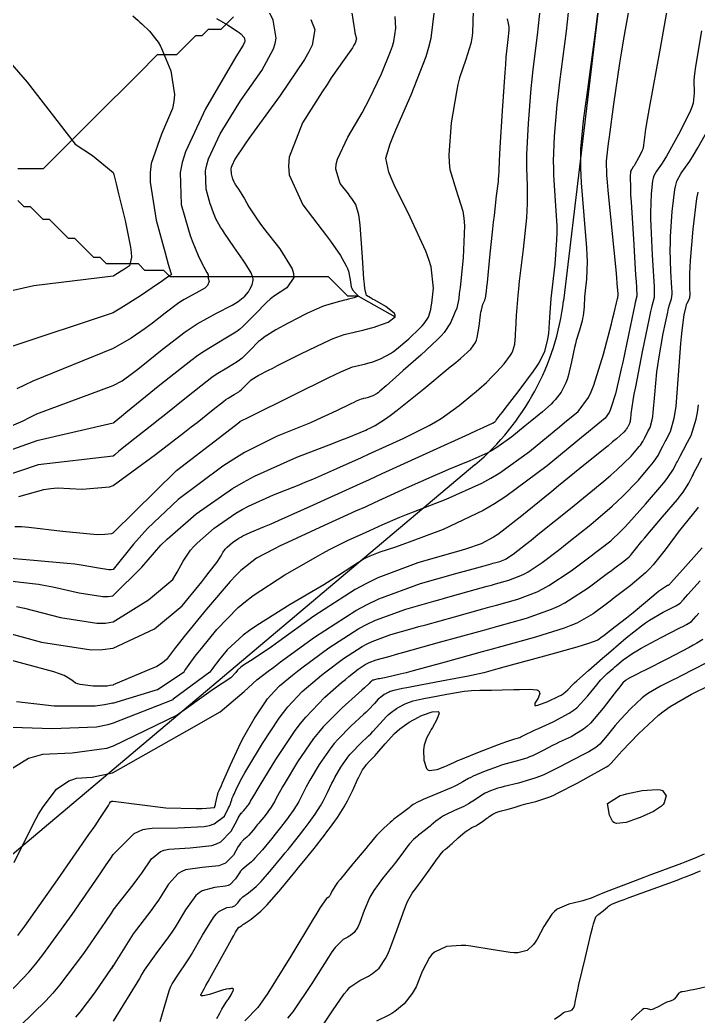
# Model space of a CAD drawing. Header units: metres. Extents: x 837117 to 838479, y 1189012 to 1191015.
# Drawn here: x 837985.3 to 838092.2, y 1190626.3 to 1190783.4 of the extents above; entities that cross this region are included whole.
import ezdxf

# ---------------------------------------------------------------- set-up
doc = ezdxf.new("R2010")
doc.units = ezdxf.units.M
doc.header["$LTSCALE"] = 0.3
for name, color, linetype in [('COTAS 10', 1, 'Continuous'), ('COTAS INT', 252, 'Continuous'), ('DRENAJE', 5, 'Continuous'), ('VIA2', 121, 'Continuous')]:
    doc.layers.add(name, color=color, linetype=linetype)

msp = doc.modelspace()

# ---------------------------------------------------------------- linework, layer by layer
at = {"layer": 'COTAS 10'}
for points in [[(838077.34, 1190792.52), (838076.07, 1190782.24), (838074.63, 1190771.65), (838074.34, 1190769.42), (838074.1, 1190767.49), (838073.63, 1190763.08), (838073.63, 1190760), (838073.68, 1190758.9), (838073.75, 1190757.71), (838074.19, 1190752.53), (838074.61, 1190747.44), (838074.67, 1190746.3), (838074.7, 1190745.27), (838074.62, 1190742.53), (838074.4, 1190740.66), (838074.36, 1190740.17), (838074.31, 1190739.71), (838074.21, 1190738.16), (838074.05, 1190736.72), (838073.98, 1190736.32), (838073.89, 1190735.92), (838073.47, 1190734.48), (838072.98, 1190732.83), (838072.85, 1190732.3), (838072.71, 1190731.74), (838072.25, 1190729.45), (838071.72, 1190727.21), (838071.55, 1190726.67), (838071.36, 1190726.18), (838070.62, 1190724.71), (838069.67, 1190723.49), (838069.36, 1190723.15), (838069.02, 1190722.81), (838067.64, 1190721.58), (838065.98, 1190720.22), (838065.47, 1190719.81), (838064.94, 1190719.37), (838062.85, 1190717.65), (838060.47, 1190715.95), (838059.76, 1190715.52), (838059.03, 1190715.12), (838056.19, 1190713.84), (838052.84, 1190712.49), (838051.78, 1190712.04), (838050.67, 1190711.55), (838046.19, 1190709.55), (838041.15, 1190707.25), (838039.69, 1190706.58), (838038.19, 1190705.91), (838032.55, 1190703.36), (838027.47, 1190701.01), (838026.33, 1190700.47), (838025.3, 1190699.96), (838022.55, 1190698.51), (838020.13, 1190696.57), (838019.31, 1190695.76), (838018.42, 1190694.83), (838014.67, 1190690.48), (838011.17, 1190686.15), (838010.43, 1190685.23), (838009.8, 1190684.43), (838008.37, 1190682.54), (838007.77, 1190682.02), (838006.84, 1190681.44), (838005.33, 1190680.8), (838000, 1190678.52), (837999.98, 1190678.51), (837999.52, 1190678.42), (837999.02, 1190678.35), (837996.82, 1190678.34), (837994.79, 1190678.59), (837994.39, 1190678.68), (837994.06, 1190678.79), (837993.47, 1190679.28), (837992.24, 1190680.02), (837991.5, 1190680.29), (837990.6, 1190680.58), (837985.92, 1190681.87), (837981.21, 1190683.11)], [(837984.49, 1190703.53), (837985.51, 1190703.5), (837986.66, 1190703.43), (837992, 1190702.75), (837997.45, 1190702.26), (837998.67, 1190702.3), (837999.77, 1190702.41), (838000, 1190702.49), (838009.95, 1190712.34), (838017.42, 1190718.09), (838018.39, 1190718.83), (838019.94, 1190720.03), (838019.96, 1190720.05), (838019.97, 1190720.05), (838019.97, 1190720.06), (838019.99, 1190720.06), (838020, 1190720.07), (838020, 1190720.07), (838020.01, 1190720.08), (838020.02, 1190720.1), (838020.03, 1190720.1), (838020.04, 1190720.11), (838021.34, 1190720.75), (838028.45, 1190724.29), (838033.88, 1190726.95), (838034.97, 1190727.47), (838035.89, 1190727.9), (838037.73, 1190728.68), (838038.44, 1190728.84), (838038.64, 1190728.89), (838038.84, 1190728.94), (838039.59, 1190729.11), (838040.47, 1190729.35), (838040.75, 1190729.44), (838041.05, 1190729.54), (838042.25, 1190729.99), (838043.71, 1190730.78), (838044.17, 1190731.09), (838044.65, 1190731.45), (838046.58, 1190733.09), (838048.33, 1190734.78), (838048.7, 1190735.17), (838049.01, 1190735.53), (838049.7, 1190736.54), (838050.04, 1190737.72), (838050.13, 1190738.18), (838050.21, 1190738.7), (838050.5, 1190741.07), (838050.1, 1190744.46), (838049.75, 1190745.63), (838049.29, 1190746.9), (838046.78, 1190752.29), (838044.26, 1190757.39), (838043.79, 1190758.47), (838043.42, 1190759.4), (838042.94, 1190761.58), (838043.66, 1190763.87), (838044.05, 1190764.88), (838044.53, 1190766.04), (838046.94, 1190771.58), (838049.3, 1190777.62), (838049.74, 1190779.1), (838050.09, 1190780.49), (838050.61, 1190784.82)], [(838016.27, 1190783.63), (838017.98, 1190782.6), (838019.51, 1190781.62), (838019.82, 1190781.4), (838020.08, 1190781.19), (838020.62, 1190780.6), (838020.73, 1190780.13), (838020.72, 1190780), (838020.7, 1190779.86), (838020.45, 1190779.39), (838019.33, 1190777.56), (838018.75, 1190776.58), (838018.05, 1190775.39), (838014.55, 1190769.39), (838011.36, 1190762.59), (838010.86, 1190760.91), (838010.52, 1190759.31), (838010.68, 1190754.26), (838011.84, 1190750.29), (838012.14, 1190749.38), (838012.43, 1190748.55), (838013.38, 1190746.22), (838014.12, 1190744.71), (838014.28, 1190744.39), (838014.42, 1190744.13), (838014.75, 1190743.55), (838014.9, 1190743.3), (838014.93, 1190743.24), (838014.95, 1190743.19), (838014.96, 1190743.05), (838014.95, 1190742.84), (838014.96, 1190742.75), (838014.98, 1190742.65), (838015.09, 1190742.15), (838014.86, 1190741.51), (838014.66, 1190741.32), (838014.41, 1190741.11), (838013, 1190740.31), (838011.18, 1190739.31), (838010.66, 1190738.98), (838010.14, 1190738.63), (838008.2, 1190737.17), (838006.17, 1190735.57), (838005.59, 1190735.14), (838005, 1190734.71), (838002.83, 1190733.19), (838000, 1190731.56), (837987.31, 1190726.44), (837986.02, 1190725.8), (837984.81, 1190725.21)], [(837984.94, 1190639.01), (837986.05, 1190640.5), (837991.21, 1190647.79), (837996.16, 1190654.93), (837997.12, 1190656.32), (837997.9, 1190657.47), (837999.23, 1190659.5), (837999.4, 1190659.83), (837999.43, 1190659.9), (837999.47, 1190659.96), (837999.57, 1190660.1), (837999.67, 1190660.16), (837999.7, 1190660.17), (837999.72, 1190660.18), (837999.84, 1190660.19), (837999.99, 1190660.22), (838000, 1190660.22), (838008.27, 1190659.13), (838013.05, 1190659.07), (838013.97, 1190659.07), (838014.71, 1190659.09), (838015.95, 1190659.22), (838016.06, 1190659.52), (838016.09, 1190659.65), (838016.12, 1190659.79), (838016.26, 1190660.47), (838016.41, 1190661.16), (838016.46, 1190661.32), (838016.5, 1190661.46), (838016.68, 1190661.86), (838017.07, 1190662.67), (838017.24, 1190663.07), (838017.45, 1190663.54), (838018.46, 1190665.91), (838019.77, 1190668.77), (838020.17, 1190669.56), (838020.59, 1190670.35), (838022.22, 1190673.2), (838023.89, 1190675.73), (838024.33, 1190676.32), (838024.76, 1190676.86), (838026.22, 1190678.41), (838028.25, 1190680.09), (838029.05, 1190680.7), (838029.94, 1190681.38), (838033.99, 1190684.4), (838038.71, 1190687.43), (838040.03, 1190688.12), (838041.34, 1190688.75), (838046.11, 1190690.5), (838050.55, 1190691.75), (838051.67, 1190692.06), (838052.72, 1190692.36), (838056.11, 1190693.3), (838058.92, 1190694.08), (838059.61, 1190694.27), (838060.27, 1190694.46), (838062.34, 1190695.03), (838064.27, 1190695.76), (838064.83, 1190696.05), (838065.41, 1190696.37), (838067.6, 1190697.83), (838070.17, 1190699.78), (838070.98, 1190700.41), (838071.83, 1190701.08), (838075.26, 1190703.82), (838078.67, 1190706.72), (838079.51, 1190707.49), (838080.3, 1190708.24), (838082.78, 1190710.83), (838084.58, 1190712.95), (838084.94, 1190713.4), (838085.25, 1190713.79), (838085.89, 1190714.72), (838086.16, 1190715.27), (838086.24, 1190715.43), (838086.32, 1190715.59), (838086.63, 1190716.18), (838087.01, 1190716.9), (838087.14, 1190717.14), (838087.28, 1190717.4), (838087.86, 1190718.48), (838088.44, 1190720.57), (838088.58, 1190721.47), (838088.71, 1190722.5), (838089.12, 1190727.38), (838089.47, 1190732.35), (838089.56, 1190733.44), (838089.66, 1190734.41), (838089.99, 1190736.86), (838090.3, 1190738.22), (838090.38, 1190738.49), (838090.46, 1190738.72), (838090.71, 1190739.18), (838090.88, 1190739.6), (838090.9, 1190739.8), (838090.92, 1190740.04), (838090.89, 1190741.2), (838090.91, 1190743.46), (838090.96, 1190744.39), (838091.02, 1190745.46), (838091.4, 1190750.4), (838092, 1190755.25), (838092.21, 1190756.24)], [(838007.38, 1190625.48), (838008.1, 1190628), (838008.81, 1190630.3), (838009.04, 1190630.86), (838009.28, 1190631.38), (838010.27, 1190632.95), (838011.51, 1190634.71), (838011.91, 1190635.34), (838012.34, 1190636.04), (838014.08, 1190639.08), (838015.82, 1190641.85), (838016.24, 1190642.38), (838016.64, 1190642.8), (838017.88, 1190643.46), (838018.8, 1190643.56), (838019, 1190643.62), (838019.17, 1190643.71), (838019.62, 1190644.17), (838020.06, 1190644.76), (838020.24, 1190644.94), (838020.43, 1190645.11), (838021.33, 1190645.77), (838022.51, 1190646.75), (838022.9, 1190647.12), (838023.3, 1190647.54), (838024.95, 1190649.43), (838026.67, 1190651.51), (838027.11, 1190652.06), (838027.55, 1190652.59), (838029, 1190654.39), (838030.26, 1190656.02), (838030.58, 1190656.43), (838030.88, 1190656.83), (838031.84, 1190658.17), (838032.66, 1190659.45), (838032.87, 1190659.82), (838033.08, 1190660.19), (838033.75, 1190661.57), (838034.46, 1190663.05), (838034.69, 1190663.47), (838034.92, 1190663.91), (838035.88, 1190665.55), (838036.98, 1190667.15), (838037.31, 1190667.56), (838037.64, 1190667.95), (838038.94, 1190669.26), (838040.24, 1190670.49), (838040.58, 1190670.83), (838040.91, 1190671.17), (838042.01, 1190672.42), (838043.05, 1190673.55), (838043.34, 1190673.83), (838043.63, 1190674.08), (838044.67, 1190674.83), (838045.71, 1190675.4), (838046, 1190675.53), (838046.28, 1190675.65), (838047.28, 1190676), (838048.7, 1190676.33), (838049.24, 1190676.44), (838049.85, 1190676.56), (838052.6, 1190677.07), (838055.32, 1190677.52), (838055.92, 1190677.6), (838056.45, 1190677.66), (838057.78, 1190677.72), (838058.87, 1190677.68), (838059.24, 1190677.68), (838059.64, 1190677.69), (838061.33, 1190677.73), (838063.13, 1190677.79), (838063.6, 1190677.8), (838064.05, 1190677.81), (838065.6, 1190677.84), (838066.75, 1190677.74), (838066.95, 1190677.68), (838067.11, 1190677.6), (838067.26, 1190677.18), (838067.04, 1190676.62), (838066.96, 1190676.45), (838066.87, 1190676.28), (838066.45, 1190675.63), (838066.48, 1190675.26), (838066.66, 1190675.27), (838066.92, 1190675.32), (838068.49, 1190675.91), (838070.24, 1190676.74), (838070.6, 1190676.94), (838070.92, 1190677.14), (838071.65, 1190677.74), (838072.39, 1190678.53), (838072.72, 1190678.84), (838073.1, 1190679.2), (838074.91, 1190680.81), (838077.12, 1190682.74), (838077.77, 1190683.29), (838078.42, 1190683.85), (838080.86, 1190685.93), (838083.29, 1190687.85), (838083.92, 1190688.3), (838084.55, 1190688.73), (838086.69, 1190689.99), (838088.35, 1190690.85), (838088.67, 1190691.02), (838088.94, 1190691.17), (838089.39, 1190691.43), (838089.91, 1190692.02), (838090.22, 1190692.36), (838090.59, 1190692.77), (838092.54, 1190694.93)], [(838093.14, 1190651.86), (838091.92, 1190651.33), (838090.54, 1190650.76), (838090.08, 1190650.58), (838089.6, 1190650.39), (838087.59, 1190649.64), (838085.16, 1190648.75), (838084.41, 1190648.46), (838083.63, 1190648.17), (838080.51, 1190646.98), (838077.69, 1190645.89), (838077.09, 1190645.65), (838076.56, 1190645.44), (838075.33, 1190644.92), (838074.36, 1190644.57), (838074, 1190644.47), (838073.6, 1190644.37), (838071.83, 1190643.97), (838069.98, 1190643.18), (838069.54, 1190642.83), (838069.12, 1190642.41), (838067.85, 1190640.44), (838066.8, 1190638.42), (838066.51, 1190637.98), (838066.23, 1190637.59), (838065.23, 1190636.63), (838063.77, 1190636.28), (838063.19, 1190636.28), (838062.54, 1190636.32), (838059.57, 1190636.82), (838056.39, 1190637.36), (838055.6, 1190637.43), (838054.86, 1190637.46), (838052.51, 1190637.27), (838050.66, 1190636.41), (838050.23, 1190636.02), (838049.84, 1190635.56), (838048.71, 1190633.34), (838047.73, 1190630.95), (838047.43, 1190630.38), (838047.11, 1190629.85), (838045.86, 1190628.27), (838044.38, 1190627.04), (838043.91, 1190626.74), (838043.43, 1190626.44), (838041.48, 1190625.5)]]:
    msp.add_lwpolyline(points, dxfattribs=at)
at = {"layer": 'COTAS INT'}
for points in [[(837981.51, 1190687.2), (837988.66, 1190685.29), (837996.5, 1190684.04), (837998.3, 1190684.09), (837999.94, 1190684.32), (838000, 1190684.35), (838006.49, 1190687.35), (838010.83, 1190690.99), (838013.93, 1190694.81), (838014.57, 1190695.61), (838015.12, 1190696.3), (838016.31, 1190697.82), (838016.8, 1190698.55), (838016.92, 1190698.72), (838017.02, 1190698.89), (838017.29, 1190699.42), (838017.64, 1190699.93), (838017.79, 1190700.1), (838017.96, 1190700.27), (838018.77, 1190700.97), (838019.79, 1190701.68), (838020.09, 1190701.85), (838020.4, 1190702.02), (838021.58, 1190702.55), (838023.86, 1190703.51), (838024.87, 1190703.95), (838026.03, 1190704.47), (838031.58, 1190706.95), (838038.4, 1190710.04), (838040.37, 1190710.93), (838042.38, 1190711.84), (838049.91, 1190715.28), (838056.16, 1190718.14), (838057.36, 1190718.69), (838058.33, 1190719.13), (838059.91, 1190719.85), (838059.98, 1190719.88), (838059.99, 1190719.89), (838060.01, 1190719.9), (838060.07, 1190719.94), (838060.12, 1190719.99), (838060.15, 1190720), (838060.19, 1190720.04), (838060.24, 1190720.09), (838060.26, 1190720.12), (838060.28, 1190720.15), (838060.37, 1190720.29), (838060.99, 1190721.1), (838061.34, 1190721.55), (838061.77, 1190722.1), (838063.97, 1190724.93), (838066.24, 1190727.99), (838066.72, 1190728.7), (838067.13, 1190729.34), (838068.05, 1190731.14), (838068.46, 1190732.8), (838068.56, 1190733.35), (838068.64, 1190733.95), (838068.84, 1190736.45), (838069.05, 1190739.44), (838069.13, 1190740.33), (838069.22, 1190741.26), (838069.64, 1190744.88), (838069.94, 1190748.73), (838069.96, 1190749.81), (838069.96, 1190750.9), (838069.73, 1190754.88), (838069.46, 1190758.88), (838069.43, 1190759.99), (838069.42, 1190761.09), (838069.54, 1190765.07), (838069.99, 1190770.02), (838070.18, 1190771.74), (838070.4, 1190773.6), (838071.46, 1190781.6), (838072.26, 1190789.04)], [(838087.96, 1190788.83), (838086.2, 1190778.95), (838084.48, 1190769.49), (838084.16, 1190767.66), (838083.9, 1190766.17), (838083.57, 1190763.65), (838083.51, 1190763.16), (838083.44, 1190762.96), (838083.35, 1190762.73), (838082.81, 1190761.64), (838082.21, 1190760.59), (838082.09, 1190760.38), (838081.98, 1190760.2), (838081.73, 1190759.86), (838081.61, 1190759.62), (838081.58, 1190759.51), (838081.55, 1190759.39), (838081.47, 1190758.76), (838081.51, 1190756.78), (838081.56, 1190755.8), (838081.62, 1190754.63), (838081.99, 1190748.83), (838082.35, 1190743.17), (838082.42, 1190742.09), (838082.47, 1190741.22), (838082.51, 1190739.81), (838082.28, 1190738.85), (838082.16, 1190738.26), (838082, 1190737.53), (838081.22, 1190733.72), (838080.32, 1190729.43), (838080.09, 1190728.39), (838079.87, 1190727.42), (838079.15, 1190724.45), (838078.5, 1190722.32), (838078.33, 1190721.87), (838078.16, 1190721.49), (838077.55, 1190720.61), (838075.79, 1190719.16), (838074.89, 1190718.42), (838073.81, 1190717.52), (838068.4, 1190713.06), (838061.89, 1190708.22), (838060.1, 1190707.09), (838058.33, 1190706.05), (838052.01, 1190703.06), (838046.66, 1190701.05), (838045.51, 1190700.62), (838044.5, 1190700.26), (838042.01, 1190699.44), (838040.42, 1190698.85), (838039.98, 1190698.63), (838039.53, 1190698.39), (838037.9, 1190697.34), (838035.37, 1190695.66), (838034.35, 1190695.03), (838033.2, 1190694.33), (838027.9, 1190691.19), (838022.61, 1190687.9), (838021.46, 1190687.1), (838020.45, 1190686.35), (838017.94, 1190684.05), (838016.59, 1190682.38), (838016.3, 1190682.02), (838016.06, 1190681.71), (838015.51, 1190680.98), (838015.22, 1190680.56), (838009.44, 1190676.27), (838009.36, 1190676.16), (838000, 1190672.5), (837999.12, 1190672.24), (837997.37, 1190671.88), (837990.34, 1190671.59), (837984.03, 1190671.8)], [(837999.95, 1190675.65), (838006.99, 1190677.83), (838011.15, 1190680.59), (838011.29, 1190680.8), (838011.42, 1190681), (838011.94, 1190681.76), (838012.93, 1190683.07), (838013.37, 1190683.62), (838013.88, 1190684.26), (838016.31, 1190687.27), (838019.71, 1190690.75), (838020.83, 1190691.69), (838022.03, 1190692.62), (838027.03, 1190695.9), (838031.91, 1190698.69), (838033.04, 1190699.31), (838034.07, 1190699.87), (838037.03, 1190701.34), (838039.28, 1190702.36), (838039.87, 1190702.63), (838040.46, 1190702.9), (838042.47, 1190703.81), (838045.18, 1190704.97), (838046.21, 1190705.38), (838047.35, 1190705.84), (838052.47, 1190707.83), (838058.08, 1190710.36), (838059.52, 1190711.15), (838060.93, 1190711.99), (838065.62, 1190715.36), (838069.48, 1190718.54), (838070.36, 1190719.25), (838071.15, 1190719.9), (838073.3, 1190721.66), (838074.89, 1190723.84), (838075.32, 1190724.75), (838075.75, 1190725.8), (838077.28, 1190730.7), (838078.52, 1190735.44), (838078.76, 1190736.4), (838078.96, 1190737.19), (838079.34, 1190738.76), (838079.43, 1190739.22), (838079.45, 1190739.31), (838079.47, 1190739.4), (838079.52, 1190739.59), (838079.55, 1190739.7), (838079.55, 1190739.73), (838079.56, 1190739.76), (838079.57, 1190739.86), (838079.58, 1190739.98), (838079.58, 1190740.01), (838079.58, 1190740.05), (838079.6, 1190740.19), (838079.46, 1190741.81), (838079.37, 1190742.78), (838079.26, 1190743.98), (838078.64, 1190750.19), (838078.03, 1190756.54), (838077.92, 1190757.82), (838077.83, 1190758.9), (838077.73, 1190761.1), (838077.94, 1190763), (838078.06, 1190763.9), (838078.2, 1190764.95), (838078.9, 1190770.09), (838079.87, 1190776.55), (838080.18, 1190778.45), (838080.5, 1190780.39), (838081.82, 1190787.75)], [(838037.44, 1190785.49), (838037.91, 1190782.45), (838038.01, 1190781.84), (838038.1, 1190781.34), (838038.32, 1190780.38), (838038.11, 1190779.7), (838037.93, 1190779.38), (838037.69, 1190779), (838036.39, 1190777.14), (838034.37, 1190774.24), (838033.69, 1190773.2), (838032.95, 1190772.07), (838029.84, 1190767.14), (838027.73, 1190761.76), (838027.63, 1190760.34), (838027.74, 1190758.96), (838029.89, 1190754.23), (838032.94, 1190750.25), (838033.62, 1190749.34), (838034.22, 1190748.52), (838035.81, 1190746.24), (838036.73, 1190744.6), (838036.91, 1190744.18), (838037.06, 1190743.77), (838037.33, 1190742.41), (838037.51, 1190741.31), (838037.6, 1190741.07), (838037.7, 1190740.85), (838038.2, 1190740.28), (838038.53, 1190739.92), (838038.53, 1190739.84), (838038.48, 1190739.76), (838037.98, 1190739.54), (838037.06, 1190739.33), (838036.75, 1190739.26), (838036.43, 1190739.18), (838035.07, 1190738.85), (838033.47, 1190738.37), (838033, 1190738.19), (838032.51, 1190738), (838030.63, 1190737.14), (838028.65, 1190736.14), (838028.11, 1190735.85), (838027.56, 1190735.57), (838025.6, 1190734.51), (838023.79, 1190733.36), (838023.34, 1190733.02), (838022.91, 1190732.67), (838021.55, 1190731.32), (838020.29, 1190730.04), (838019.92, 1190729.74), (838019.55, 1190729.45), (838018.14, 1190728.61), (838016.24, 1190727.46), (838015.55, 1190726.98), (838014.8, 1190726.43), (838011.53, 1190723.86), (838008.02, 1190721.03), (838007.12, 1190720.31), (838006.26, 1190719.62), (838003.39, 1190717.39), (838000.88, 1190715.37), (838000.24, 1190714.82), (838000, 1190714.61), (837988.17, 1190713.25), (837982.25, 1190711.23)], [(838056.74, 1190784.8), (838056.61, 1190781.34), (838056.5, 1190780.49), (838056.35, 1190779.68), (838055.56, 1190777.14), (838054.6, 1190774.24), (838054.34, 1190773.21), (838054.1, 1190772.07), (838053.26, 1190767.14), (838052.9, 1190762.11), (838052.95, 1190760.92), (838053.07, 1190759.81), (838054.06, 1190756.54), (838055.11, 1190753.25), (838055.26, 1190752.14), (838055.35, 1190750.93), (838055.17, 1190745.85), (838054.67, 1190741.19), (838054.55, 1190740.25), (838054.45, 1190739.47), (838054.14, 1190737.92), (838053.84, 1190737.23), (838053.74, 1190736.99), (838053.63, 1190736.74), (838053.18, 1190735.64), (838052.15, 1190734.11), (838051.68, 1190733.58), (838051.13, 1190733), (838048.48, 1190730.52), (838045.71, 1190728.09), (838045.08, 1190727.54), (838044.52, 1190727.04), (838043.02, 1190725.69), (838042.03, 1190724.84), (838041.8, 1190724.66), (838041.58, 1190724.5), (838040.93, 1190724.13), (838040.43, 1190723.95), (838040.31, 1190723.91), (838040.2, 1190723.87), (838039.83, 1190723.77), (838039.52, 1190723.7), (838039.44, 1190723.68), (838039.35, 1190723.66), (838039.06, 1190723.59), (838038.29, 1190723.26), (838037.91, 1190723.08), (838037.45, 1190722.86), (838035.18, 1190721.75), (838032.07, 1190720.31), (838031.08, 1190719.88), (838030.04, 1190719.44), (838025.83, 1190717.77), (838020.66, 1190715.17), (838019.01, 1190714.15), (838017.27, 1190713), (838010.21, 1190707.77), (838005.39, 1190703.22), (838003.19, 1190700.73), (838000, 1190696.74), (837999.99, 1190696.73), (837999.65, 1190696.68), (837999.27, 1190696.67), (837997.64, 1190696.93), (837994.95, 1190697.43), (837993.92, 1190697.56), (837992.75, 1190697.7), (837987.49, 1190698.17), (837982.58, 1190698.55)], [(837982.87, 1190718.92), (837985.77, 1190720.19), (837986.8, 1190720.69), (837987.94, 1190721.26), (838000, 1190725.73), (838001.39, 1190726.48), (838003.02, 1190727.68), (838003.66, 1190728.18), (838004.38, 1190728.75), (838007.68, 1190731.41), (838011.33, 1190734.19), (838012.28, 1190734.84), (838013.2, 1190735.44), (838016.29, 1190737.17), (838018.74, 1190738.42), (838019.26, 1190738.72), (838019.71, 1190739), (838020.76, 1190739.82), (838021.29, 1190740.52), (838021.42, 1190740.72), (838021.53, 1190740.92), (838021.89, 1190741.63), (838022.04, 1190742.37), (838022.03, 1190742.57), (838022, 1190742.78), (838021.72, 1190743.53), (838021.05, 1190744.62), (838020.78, 1190745.04), (838020.47, 1190745.51), (838019.01, 1190747.61), (838017.54, 1190749.77), (838017.21, 1190750.27), (838016.92, 1190750.73), (838016.18, 1190752.04), (838015.63, 1190753.39), (838015.46, 1190753.87), (838015.29, 1190754.4), (838014.62, 1190756.69), (838014.53, 1190759.6), (838014.72, 1190760.53), (838015.01, 1190761.5), (838016.85, 1190765.42), (838019.35, 1190769.53), (838020.06, 1190770.62), (838020.77, 1190771.7), (838023.39, 1190775.42), (838025.28, 1190778.81), (838025.53, 1190779.69), (838025.66, 1190780.53), (838025.18, 1190783.34), (838024.16, 1190785.51)], [(837984.73, 1190690.9), (837985.99, 1190690.61), (837991.65, 1190689.17), (837997.42, 1190688.25), (837998.75, 1190688.29), (837999.95, 1190688.46), (838000, 1190688.48), (838005.57, 1190691.93), (838009.38, 1190695.17), (838009.75, 1190695.76), (838010.09, 1190696.31), (838010.99, 1190698.05), (838012.15, 1190699.78), (838012.65, 1190700.32), (838013.22, 1190700.9), (838015.92, 1190703.24), (838019.29, 1190705.59), (838020.29, 1190706.17), (838021.32, 1190706.73), (838025.25, 1190708.49), (838029.28, 1190710.08), (838030.37, 1190710.53), (838031.45, 1190710.98), (838035.25, 1190712.64), (838039.12, 1190714.39), (838040.24, 1190714.9), (838041.38, 1190715.42), (838045.71, 1190717.39), (838049.78, 1190719.43), (838050.77, 1190719.99), (838051.7, 1190720.55), (838054.55, 1190722.58), (838056.7, 1190724.37), (838057.18, 1190724.78), (838057.63, 1190725.16), (838058.83, 1190726.24), (838059.8, 1190727.2), (838060.1, 1190727.51), (838060.4, 1190727.84), (838061.6, 1190729.17), (838062.63, 1190730.52), (838062.84, 1190730.86), (838063.01, 1190731.19), (838063.32, 1190732.26), (838063.41, 1190733.55), (838063.43, 1190734.01), (838063.46, 1190734.52), (838063.58, 1190736.76), (838063.83, 1190739.91), (838063.93, 1190741), (838064.06, 1190742.18), (838064.65, 1190747.22), (838065.18, 1190752.2), (838065.26, 1190753.33), (838065.31, 1190754.36), (838065.28, 1190757.22), (838065.17, 1190760.05), (838065.18, 1190761.07), (838065.21, 1190762.19), (838065.45, 1190767.05), (838065.87, 1190772.55), (838066.02, 1190774.06), (838066.18, 1190775.56), (838066.85, 1190780.96), (838067.33, 1190785.4)], [(837978.14, 1190783.1), (837986.43, 1190773.57), (837994.01, 1190763.78), (837996.74, 1190762), (838000, 1190759.35), (838000.09, 1190759.02), (838000.45, 1190757.56), (838000.62, 1190756.84), (838000.83, 1190755.98), (838001.85, 1190751.75), (838002.7, 1190747.54), (838002.81, 1190746.7), (838002.85, 1190746), (838002.55, 1190744.62), (838001.77, 1190744.1), (838001.51, 1190743.94), (838001.23, 1190743.76), (838000.08, 1190743.05), (838000, 1190743), (837987.48, 1190741.43), (837980.89, 1190739.99)], [(838031.13, 1190783.43), (838031.75, 1190781.86), (838031.34, 1190779.38), (838030.84, 1190778.33), (838030.16, 1190777.12), (838026.32, 1190771.45), (838022.21, 1190765.84), (838021.37, 1190764.67), (838020.66, 1190763.67), (838019.16, 1190761.45), (838018.67, 1190760.4), (838018.59, 1190760.14), (838018.54, 1190759.89), (838018.56, 1190759.11), (838018.74, 1190758.5), (838018.79, 1190758.36), (838018.83, 1190758.23), (838018.98, 1190757.87), (838019.18, 1190757.52), (838019.25, 1190757.4), (838019.34, 1190757.26), (838019.74, 1190756.69), (838020.26, 1190755.87), (838020.44, 1190755.58), (838020.62, 1190755.27), (838021.37, 1190753.93), (838022.62, 1190752), (838023.11, 1190751.32), (838023.67, 1190750.57), (838026.23, 1190747.31), (838028.22, 1190744.13), (838028.41, 1190743.42), (838028.46, 1190742.79), (838027.34, 1190741.14), (838025.28, 1190739.79), (838024.74, 1190739.35), (838024.2, 1190738.88), (838022.32, 1190736.94), (838020.43, 1190735.02), (838019.88, 1190734.57), (838019.32, 1190734.15), (838017.21, 1190732.89), (838014.37, 1190731.17), (838013.35, 1190730.45), (838012.23, 1190729.62), (838007.33, 1190725.78), (838002.84, 1190722.13), (838001.97, 1190721.42), (838001.28, 1190720.85), (838000.11, 1190719.91), (838000.03, 1190719.84), (838000.01, 1190719.82), (838000, 1190719.82), (837987.94, 1190717), (837982.47, 1190715.06)], [(838003.07, 1190784.04), (838003.92, 1190783.27), (838004.2, 1190783.02), (838004.5, 1190782.75), (838005.72, 1190781.61), (838007.05, 1190779.88), (838007.42, 1190779.24), (838007.78, 1190778.53), (838009.07, 1190775.36), (838009.63, 1190771.61), (838009.53, 1190770.54), (838009.31, 1190769.44), (838007.6, 1190765.36), (838005.99, 1190760.73), (838005.83, 1190759.3), (838005.8, 1190757.8), (838006.74, 1190751.83), (838008.16, 1190746.67), (838008.44, 1190745.67), (838008.67, 1190744.86), (838009.06, 1190743.5), (838009.12, 1190743.38), (838009.13, 1190743.35), (838009.14, 1190743.33), (838009.16, 1190743.26), (838009.15, 1190743.22), (838009.14, 1190743.2), (838009.12, 1190743.19), (838009.03, 1190743.13), (838008.91, 1190743.07), (838008.88, 1190743.05), (838008.84, 1190743.02), (838008.71, 1190742.93), (838007.95, 1190742.4), (838007.52, 1190742.1), (838006.99, 1190741.74), (838004.27, 1190739.9), (838001.19, 1190737.92), (838000.42, 1190737.46), (838000, 1190737.22), (837983.52, 1190731.74)], [(837984.08, 1190694.89), (837988.18, 1190694.42), (837989.32, 1190694.23), (837990.47, 1190694.02), (837994.64, 1190693.05), (837998.35, 1190692.46), (837999.2, 1190692.49), (837999.97, 1190692.59), (838000, 1190692.61), (838004.52, 1190697.08), (838007.51, 1190700.55), (838008.48, 1190701.53), (838013.07, 1190705.5), (838018.8, 1190709.49), (838020.5, 1190710.49), (838022.24, 1190711.43), (838028.92, 1190714.42), (838034.7, 1190716.65), (838035.88, 1190717.1), (838036.87, 1190717.49), (838038.92, 1190718.32), (838039.8, 1190718.72), (838040.05, 1190718.84), (838040.32, 1190718.96), (838041.3, 1190719.41), (838043.09, 1190720.58), (838043.86, 1190721.16), (838044.75, 1190721.84), (838048.95, 1190725.22), (838053.12, 1190728.66), (838053.98, 1190729.39), (838054.73, 1190730.01), (838056.38, 1190731.45), (838057.09, 1190732.5), (838057.24, 1190732.87), (838057.38, 1190733.29), (838057.7, 1190735.11), (838057.9, 1190736.9), (838057.96, 1190737.29), (838058.03, 1190737.64), (838058.28, 1190738.56), (838058.5, 1190739.1), (838058.55, 1190739.21), (838058.59, 1190739.31), (838058.68, 1190739.53), (838058.82, 1190740.59), (838058.89, 1190741.22), (838058.97, 1190741.98), (838059.38, 1190745.95), (838059.84, 1190750.42), (838059.95, 1190751.51), (838060.07, 1190752.53), (838060.43, 1190755.67), (838060.7, 1190757.92), (838060.75, 1190758.38), (838060.79, 1190758.76), (838060.82, 1190759.57), (838060.88, 1190761.23), (838060.93, 1190762.15), (838061, 1190763.28), (838061.35, 1190769.04), (838061.76, 1190775.07), (838061.86, 1190776.38), (838061.95, 1190777.52), (838062.24, 1190780.31), (838062.39, 1190781.76), (838062.4, 1190782.06), (838062.4, 1190782.31), (838062.28, 1190782.83), (838062.12, 1190783.58)], [(837985.08, 1190708.25), (837989.04, 1190709.34), (837990.13, 1190709.5), (837991.21, 1190709.59), (837995.08, 1190709.4), (837999.39, 1190709.78), (838000, 1190709.99), (838006.67, 1190714.86), (838011.24, 1190718.4), (838012.27, 1190719.2), (838013.21, 1190719.93), (838015.73, 1190721.95), (838017.38, 1190723.24), (838017.76, 1190723.52), (838018.1, 1190723.76), (838019.06, 1190724.34), (838019.77, 1190724.76), (838019.96, 1190724.9), (838020.15, 1190725.06), (838020.78, 1190725.7), (838021.47, 1190726.38), (838021.68, 1190726.56), (838021.91, 1190726.73), (838022.82, 1190727.31), (838024.45, 1190728.16), (838025.13, 1190728.5), (838025.91, 1190728.9), (838029.54, 1190730.71), (838033.19, 1190732.47), (838033.98, 1190732.83), (838034.68, 1190733.14), (838036.4, 1190733.76), (838037.52, 1190734.03), (838037.84, 1190734.11), (838038.16, 1190734.18), (838039.36, 1190734.46), (838040.71, 1190734.82), (838041.13, 1190734.96), (838041.57, 1190735.1), (838043.32, 1190735.75), (838044.41, 1190736.58), (838044.44, 1190736.84), (838044.34, 1190737.11), (838042.98, 1190738.2), (838041.21, 1190739.17), (838040.85, 1190739.37), (838040.55, 1190739.54), (838039.92, 1190739.91), (838039.66, 1190741.06), (838039.59, 1190741.72), (838039.51, 1190742.54), (838039.22, 1190746.73), (838038.9, 1190751.04), (838038.8, 1190751.92), (838038.69, 1190752.67), (838038.25, 1190754.26), (838037.59, 1190755.21), (838037.34, 1190755.56), (838037.06, 1190755.94), (838035.79, 1190757.59), (838035.07, 1190759.86), (838035.14, 1190760.62), (838035.33, 1190761.44), (838036.96, 1190764.9), (838039.22, 1190768.76), (838039.81, 1190769.85), (838040.38, 1190770.93), (838042.29, 1190774.9), (838043.72, 1190778.43), (838043.99, 1190779.24), (838044.2, 1190779.98), (838044.53, 1190782.06), (838044.42, 1190783.92)], [(838092.73, 1190781.64), (838091.79, 1190776.04), (838091.64, 1190774.89), (838091.54, 1190773.91), (838091.58, 1190771.84), (838091.41, 1190770.27), (838091.18, 1190769.62), (838090.88, 1190768.86), (838089.11, 1190765.32), (838087.19, 1190761.9), (838086.78, 1190761.22), (838086.43, 1190760.65), (838085.62, 1190759.54), (838085.22, 1190758.78), (838085.12, 1190758.42), (838085.03, 1190758.01), (838084.78, 1190755.98), (838084.68, 1190753.01), (838084.69, 1190752), (838084.72, 1190750.91), (838084.95, 1190746.29), (838085.21, 1190742.13), (838085.25, 1190741.33), (838085.27, 1190740.68), (838085.25, 1190739.6), (838084.89, 1190738.23), (838084.71, 1190737.4), (838084.49, 1190736.38), (838083.39, 1190731.04), (838082.3, 1190725.52), (838082.08, 1190724.38), (838081.91, 1190723.4), (838081.6, 1190721.29), (838081.53, 1190720.44), (838081.5, 1190720.26), (838081.48, 1190720.1), (838081.38, 1190719.73), (838081.28, 1190719.54), (838081.25, 1190719.5), (838081.23, 1190719.46), (838081.16, 1190719.33), (838081.11, 1190719.23), (838081.08, 1190719.17), (838081.03, 1190719.07), (838080.92, 1190718.91), (838080.87, 1190718.84), (838080.8, 1190718.76), (838080.49, 1190718.39), (838079.32, 1190717.35), (838078.72, 1190716.85), (838078.01, 1190716.25), (838074.41, 1190713.32), (838070.21, 1190709.93), (838069.11, 1190709.03), (838068.04, 1190708.16), (838064.41, 1190705.18), (838061.32, 1190702.77), (838060.6, 1190702.25), (838059.93, 1190701.81), (838057.99, 1190700.77), (838055.51, 1190699.94), (838054.49, 1190699.63), (838053.34, 1190699.29), (838047.99, 1190697.76), (838041.68, 1190695.4), (838039.91, 1190694.54), (838038.13, 1190693.59), (838031.63, 1190689.39), (838026.11, 1190685.38), (838024.94, 1190684.55), (838023.94, 1190683.85), (838021.63, 1190682.31), (838020.54, 1190681.63), (838020.3, 1190681.47), (838020.09, 1190681.31), (838019.58, 1190680.84), (838019.3, 1190680.49), (838018.55, 1190679.66), (838015.8, 1190677.88), (838010.05, 1190673.75), (838000, 1190668.86), (837998.92, 1190668.49), (837993.5, 1190667.79), (837988.85, 1190667.55), (837987.71, 1190667.27), (837986.64, 1190666.91), (837983.34, 1190664.87)], [(837984.37, 1190650.52), (837987.47, 1190656.81), (837988.22, 1190658.16), (837988.92, 1190659.33), (837991.04, 1190662.11), (837993, 1190663.4), (837993.6, 1190663.63), (837994.22, 1190663.81), (837996.67, 1190663.99), (837999.86, 1190664.65), (838000, 1190664.71), (838011.58, 1190671.31), (838016.87, 1190674.31), (838020.64, 1190677.47), (838022.64, 1190679.32), (838024.39, 1190680.68), (838025.29, 1190681.35), (838026.35, 1190682.15), (838031.7, 1190686.08), (838038.22, 1190690.27), (838040.04, 1190691.23), (838041.85, 1190692.1), (838048.45, 1190694.52), (838054, 1190696.08), (838055.17, 1190696.41), (838056.17, 1190696.69), (838058.45, 1190697.32), (838059.57, 1190697.64), (838059.84, 1190697.71), (838060.11, 1190697.79), (838060.94, 1190698.01), (838061.7, 1190698.31), (838061.93, 1190698.42), (838062.16, 1190698.55), (838063.04, 1190699.14), (838064.98, 1190700.66), (838065.89, 1190701.38), (838066.95, 1190702.23), (838072.1, 1190706.37), (838077.33, 1190710.67), (838078.43, 1190711.61), (838079.39, 1190712.46), (838081.63, 1190714.61), (838082.69, 1190715.86), (838082.91, 1190716.12), (838083.09, 1190716.35), (838083.46, 1190716.9), (838083.62, 1190717.22), (838083.67, 1190717.31), (838083.72, 1190717.41), (838083.9, 1190717.76), (838084.2, 1190718.32), (838084.28, 1190718.47), (838084.62, 1190719.1), (838084.96, 1190720.33), (838085.04, 1190720.86), (838085.12, 1190721.47), (838085.36, 1190724.34), (838085.69, 1190727.88), (838085.82, 1190728.91), (838085.98, 1190729.96), (838086.69, 1190733.95), (838087.4, 1190737.3), (838087.55, 1190737.95), (838087.68, 1190738.48), (838087.98, 1190739.39), (838088.08, 1190740.14), (838088.08, 1190740.56), (838088.06, 1190741.08), (838087.92, 1190743.74), (838087.81, 1190747.18), (838087.82, 1190748.19), (838087.85, 1190749.23), (838088.09, 1190753.19), (838088.52, 1190756.63), (838088.67, 1190757.33), (838088.83, 1190757.94), (838089.51, 1190759.23), (838090.89, 1190761.1), (838091.48, 1190762.06), (838092.17, 1190763.22), (838095.42, 1190769.01)], [(837983.51, 1190629.94), (837986.71, 1190633.29), (837987.76, 1190634.56), (837988.88, 1190635.98), (837993.51, 1190642.34), (837997.84, 1190648.61), (837998.78, 1190649.99), (837999.6, 1190651.2), (838000, 1190651.8), (838003.3, 1190655.09), (838004.63, 1190655.73), (838005.31, 1190655.84), (838006.12, 1190655.92), (838010.19, 1190656), (838014.33, 1190656.22), (838015.18, 1190656.39), (838015.92, 1190656.61), (838017.52, 1190657.83), (838018.17, 1190659.13), (838018.3, 1190659.4), (838018.41, 1190659.64), (838018.6, 1190660.17), (838018.66, 1190660.43), (838018.68, 1190660.49), (838018.7, 1190660.55), (838018.76, 1190660.7), (838018.91, 1190660.99), (838018.97, 1190661.14), (838019.05, 1190661.32), (838019.43, 1190662.2), (838020.32, 1190663.94), (838020.73, 1190664.66), (838021.21, 1190665.48), (838023.5, 1190669.29), (838026.13, 1190673.27), (838026.82, 1190674.2), (838027.49, 1190675.05), (838029.79, 1190677.5), (838032.12, 1190679.49), (838032.81, 1190680.05), (838033.53, 1190680.62), (838036.29, 1190682.71), (838039.21, 1190684.59), (838040.02, 1190685.01), (838040.83, 1190685.4), (838043.77, 1190686.49), (838047.1, 1190687.42), (838048.16, 1190687.72), (838049.27, 1190688.03), (838053.77, 1190689.28), (838058.27, 1190690.53), (838059.38, 1190690.83), (838060.43, 1190691.13), (838063.75, 1190692.04), (838066.83, 1190693.22), (838067.73, 1190693.68), (838068.65, 1190694.19), (838072.17, 1190696.53), (838075.35, 1190698.91), (838076.07, 1190699.45), (838076.71, 1190699.94), (838078.42, 1190701.27), (838080.02, 1190702.77), (838080.59, 1190703.36), (838081.21, 1190704.02), (838083.92, 1190707.05), (838086.46, 1190710.04), (838086.98, 1190710.68), (838087.42, 1190711.23), (838088.32, 1190712.54), (838088.7, 1190713.32), (838088.81, 1190713.55), (838088.93, 1190713.77), (838089.36, 1190714.61), (838089.9, 1190715.62), (838090.08, 1190715.96), (838090.28, 1190716.33), (838091.09, 1190717.85), (838091.9, 1190720.45), (838092.09, 1190721.49), (838092.26, 1190722.67)], [(838000, 1190643.04), (838003.11, 1190647), (838003.87, 1190648), (838004.51, 1190648.87), (838006, 1190651.09), (838007.43, 1190652.26), (838008.04, 1190652.47), (838008.75, 1190652.64), (838012.11, 1190652.86), (838015.53, 1190653.22), (838016.27, 1190653.47), (838016.93, 1190653.78), (838018.6, 1190655.48), (838019.51, 1190657.21), (838019.69, 1190657.55), (838019.84, 1190657.82), (838020.16, 1190658.31), (838020.3, 1190658.42), (838020.34, 1190658.47), (838020.39, 1190658.52), (838020.59, 1190658.74), (838020.79, 1190658.99), (838020.85, 1190659.05), (838020.9, 1190659.12), (838021.07, 1190659.33), (838021.22, 1190659.53), (838021.26, 1190659.58), (838021.29, 1190659.62), (838021.41, 1190659.78), (838021.51, 1190659.94), (838021.53, 1190659.98), (838021.56, 1190660.02), (838021.64, 1190660.19), (838022.3, 1190661.3), (838022.68, 1190661.95), (838023.16, 1190662.73), (838025.64, 1190666.79), (838028.68, 1190671.34), (838029.52, 1190672.44), (838030.36, 1190673.46), (838033.36, 1190676.59), (838035.98, 1190678.9), (838036.58, 1190679.41), (838037.11, 1190679.86), (838038.59, 1190681.03), (838039.7, 1190681.75), (838040.01, 1190681.91), (838040.32, 1190682.06), (838041.44, 1190682.47), (838043.66, 1190683.09), (838044.66, 1190683.37), (838045.82, 1190683.69), (838051.44, 1190685.26), (838057.62, 1190686.97), (838059.15, 1190687.4), (838060.6, 1190687.8), (838065.16, 1190689.05), (838069.1, 1190690.46), (838070.16, 1190690.95), (838071.2, 1190691.49), (838074.84, 1190693.83), (838077.87, 1190696.08), (838078.52, 1190696.56), (838079.09, 1190696.99), (838080.49, 1190698.05), (838081.3, 1190698.74), (838081.51, 1190698.95), (838081.7, 1190699.15), (838082.33, 1190699.94), (838083.34, 1190701.21), (838083.77, 1190701.73), (838084.26, 1190702.32), (838086.6, 1190705.03), (838088.92, 1190707.79), (838089.4, 1190708.4), (838089.82, 1190708.94), (838090.74, 1190710.36), (838091.24, 1190711.37), (838091.39, 1190711.66), (838091.54, 1190711.95), (838092.1, 1190713.03), (838092.79, 1190714.35)], [(838092.21, 1190706.55), (838091.94, 1190706.18), (838090.81, 1190704.78), (838089.46, 1190703.13), (838089.05, 1190702.61), (838088.63, 1190702.06), (838087.01, 1190699.81), (838085.11, 1190697.46), (838084.52, 1190696.84), (838083.91, 1190696.23), (838081.47, 1190694.14), (838078.98, 1190692.24), (838078.34, 1190691.75), (838077.71, 1190691.28), (838075.63, 1190689.72), (838073.05, 1190688.27), (838072.11, 1190687.88), (838071.08, 1190687.48), (838066.56, 1190686.06), (838061.25, 1190684.6), (838059.72, 1190684.18), (838058.17, 1190683.75), (838052.33, 1190682.13), (838047.25, 1190680.74), (838046.17, 1190680.46), (838045.23, 1190680.22), (838043.02, 1190679.71), (838041.96, 1190679.51), (838041.74, 1190679.47), (838041.56, 1190679.43), (838041.18, 1190679.35), (838041.01, 1190679.3), (838040.97, 1190679.28), (838040.92, 1190679.26), (838040.76, 1190679.17), (838040.58, 1190679.04), (838040.54, 1190679), (838040.49, 1190678.96), (838040.32, 1190678.78), (838039.58, 1190678.06), (838039.16, 1190677.69), (838038.66, 1190677.23), (838036.1, 1190674.94), (838033.11, 1190671.92), (838032.34, 1190671.01), (838031.58, 1190670.06), (838029.05, 1190666.38), (838027.08, 1190663.12), (838026.69, 1190662.46), (838026.35, 1190661.88), (838025.67, 1190660.65), (838025.4, 1190660.08), (838025.31, 1190659.93), (838025.22, 1190659.77), (838024.89, 1190659.25), (838024.49, 1190658.69), (838024.36, 1190658.53), (838024.23, 1190658.36), (838023.71, 1190657.69), (838023.11, 1190656.94), (838022.94, 1190656.72), (838022.75, 1190656.5), (838022.04, 1190655.64), (838021.36, 1190654.86), (838021.2, 1190654.69), (838021.04, 1190654.53), (838020.55, 1190654.13), (838020.04, 1190653.59), (838019.87, 1190653.34), (838019.69, 1190653.06), (838018.94, 1190651.71), (838017.68, 1190650.43), (838017.18, 1190650.19), (838016.62, 1190650), (838014.03, 1190649.73), (838011.38, 1190649.36), (838010.78, 1190649.11), (838010.22, 1190648.79), (838008.69, 1190647.09), (838007.12, 1190644.59), (838006.55, 1190643.78), (838005.91, 1190642.9), (838003.12, 1190639.29), (837999.69, 1190633.84)], [(838092.86, 1190700.13), (838089.32, 1190696.21), (838088.31, 1190695.08), (838087.88, 1190694.61), (838087.8, 1190694.52), (838087.73, 1190694.44), (838087.62, 1190694.31), (838087.52, 1190694.25), (838087.46, 1190694.22), (838087.39, 1190694.19), (838087.03, 1190694), (838086.27, 1190693.48), (838085.96, 1190693.24), (838085.59, 1190692.95), (838083.9, 1190691.54), (838081.94, 1190689.92), (838081.42, 1190689.49), (838080.91, 1190689.07), (838079.11, 1190687.67), (838077.63, 1190686.53), (838077.32, 1190686.29), (838077.05, 1190686.09), (838076.41, 1190685.6), (838074.89, 1190685.05), (838074.07, 1190684.8), (838073.06, 1190684.5), (838067.97, 1190683.08), (838062.71, 1190681.63), (838061.59, 1190681.33), (838060.63, 1190681.06), (838058.39, 1190680.45), (838056.48, 1190680), (838055.71, 1190679.85), (838054.84, 1190679.68), (838050.88, 1190678.94), (838047.04, 1190678.24), (838046.26, 1190678.09), (838045.6, 1190677.97), (838044.23, 1190677.67), (838043.65, 1190677.47), (838043.48, 1190677.4), (838043.32, 1190677.33), (838042.71, 1190677), (838042.11, 1190676.56), (838041.94, 1190676.42), (838041.77, 1190676.26), (838041.17, 1190675.6), (838040.24, 1190674.62), (838039.87, 1190674.26), (838039.45, 1190673.86), (838037.52, 1190672.1), (838035.38, 1190669.94), (838034.82, 1190669.28), (838034.28, 1190668.6), (838032.47, 1190665.96), (838031, 1190663.52), (838030.69, 1190662.96), (838030.41, 1190662.47), (838029.71, 1190661.11), (838029.24, 1190660.13), (838029.09, 1190659.87), (838028.94, 1190659.61), (838028.36, 1190658.71), (838027.68, 1190657.76), (838027.47, 1190657.48), (838027.25, 1190657.19), (838026.35, 1190656.04), (838025.33, 1190654.76), (838025.03, 1190654.39), (838024.71, 1190654), (838023.5, 1190652.53), (838022.33, 1190651.2), (838022.05, 1190650.9), (838021.78, 1190650.64), (838020.94, 1190649.95), (838020.24, 1190649.35), (838020.05, 1190649.14), (838019.88, 1190648.91), (838019.28, 1190647.94), (838018.43, 1190647.07), (838018.09, 1190646.91), (838017.71, 1190646.78), (838015.95, 1190646.6), (838014.01, 1190646.08), (838013.51, 1190645.75), (838013.02, 1190645.32), (838011.38, 1190643.08), (838009.73, 1190640.31), (838009.23, 1190639.56), (838008.71, 1190638.81), (838006.7, 1190636.12), (838004.88, 1190633.58), (838004.49, 1190632.91), (838004.15, 1190632.26), (838000, 1190625.52)], [(838016.34, 1190625.95), (838016.78, 1190626.76), (838017.13, 1190627.43), (838017.77, 1190628.52), (838017.96, 1190628.74), (838018.04, 1190628.86), (838018.14, 1190628.99), (838018.56, 1190629.68), (838018.9, 1190630.35), (838018.95, 1190630.47), (838018.96, 1190630.56), (838018.83, 1190630.68), (838018.57, 1190630.64), (838018.5, 1190630.63), (838018.43, 1190630.62), (838018.22, 1190630.63), (838017.8, 1190630.56), (838017.61, 1190630.51), (838017.38, 1190630.44), (838016.28, 1190630.1), (838015.16, 1190629.74), (838014.92, 1190629.67), (838014.71, 1190629.62), (838014.18, 1190629.52), (838013.92, 1190629.52), (838013.87, 1190629.53), (838013.84, 1190629.54), (838013.79, 1190629.62), (838013.81, 1190629.71), (838013.82, 1190629.73), (838013.83, 1190629.74), (838013.85, 1190629.78), (838014.31, 1190630.61), (838014.59, 1190631.12), (838014.94, 1190631.76), (838016.77, 1190635.07), (838018.62, 1190638.39), (838018.98, 1190639.02), (838019.27, 1190639.52), (838019.8, 1190640.33), (838019.89, 1190640.34), (838019.9, 1190640.34), (838019.92, 1190640.35), (838019.96, 1190640.4), (838020.25, 1190640.61), (838020.42, 1190640.73), (838020.63, 1190640.87), (838021.71, 1190641.59), (838023.25, 1190642.86), (838023.75, 1190643.34), (838024.27, 1190643.88), (838026.41, 1190646.32), (838028.63, 1190649.02), (838029.21, 1190649.72), (838029.76, 1190650.41), (838031.64, 1190652.75), (838033.28, 1190654.84), (838033.68, 1190655.39), (838034.07, 1190655.91), (838035.32, 1190657.64), (838036.38, 1190659.29), (838036.65, 1190659.77), (838036.92, 1190660.25), (838037.79, 1190662.04), (838038.52, 1190663.63), (838038.69, 1190663.98), (838038.84, 1190664.3), (838039.29, 1190665.13), (838039.68, 1190665.69), (838039.79, 1190665.83), (838039.91, 1190665.97), (838040.36, 1190666.43), (838041.03, 1190667.12), (838041.29, 1190667.4), (838041.57, 1190667.73), (838042.85, 1190669.24), (838044.33, 1190670.85), (838044.74, 1190671.24), (838045.15, 1190671.6), (838046.63, 1190672.67), (838048.1, 1190673.47), (838048.49, 1190673.65), (838048.88, 1190673.82), (838050.26, 1190674.29), (838051.19, 1190674.33), (838051.31, 1190674.23), (838051.36, 1190674.07), (838051.02, 1190673.08), (838050.31, 1190671.82), (838050.13, 1190671.5), (838049.96, 1190671.18), (838049.39, 1190670.15), (838049, 1190669.02), (838048.93, 1190668.66), (838048.9, 1190668.27), (838048.93, 1190666.66), (838049.35, 1190665.36), (838049.56, 1190665.16), (838049.81, 1190665.04), (838051.05, 1190665.18), (838052.27, 1190665.69), (838052.52, 1190665.79), (838052.72, 1190665.88), (838053.1, 1190666.06), (838053.88, 1190666.41), (838054.33, 1190666.59), (838054.89, 1190666.82), (838057.73, 1190667.97), (838060.7, 1190669.13), (838061.33, 1190669.37), (838061.87, 1190669.57), (838063.15, 1190669.98), (838063.87, 1190670.19), (838064.07, 1190670.26), (838064.26, 1190670.34), (838064.96, 1190670.69), (838066.06, 1190671.23), (838066.5, 1190671.44), (838067.01, 1190671.67), (838069.36, 1190672.7), (838071.87, 1190674.06), (838072.48, 1190674.49), (838073.06, 1190674.94), (838074.81, 1190676.79), (838076.21, 1190678.55), (838076.55, 1190678.95), (838076.87, 1190679.32), (838077.88, 1190680.34), (838078.81, 1190681.14), (838079.07, 1190681.37), (838079.34, 1190681.6), (838080.36, 1190682.46), (838081.91, 1190683.54), (838082.52, 1190683.91), (838083.21, 1190684.3), (838086.35, 1190685.99), (838089.31, 1190687.52), (838089.89, 1190687.82), (838090.36, 1190688.08), (838091.16, 1190688.55), (838091.9, 1190689.38), (838092.33, 1190689.85)], [(838092.94, 1190685.67), (838091.98, 1190685.09), (838091.44, 1190684.79), (838090.77, 1190684.44), (838087.35, 1190682.66), (838083.87, 1190680.88), (838083.17, 1190680.52), (838082.58, 1190680.22), (838081.41, 1190679.63), (838080.98, 1190679.38), (838080.87, 1190679.3), (838080.76, 1190679.21), (838080.35, 1190678.84), (838079.64, 1190677.98), (838079.32, 1190677.58), (838078.96, 1190677.11), (838077.24, 1190674.86), (838075.22, 1190672.51), (838074.66, 1190672), (838074.12, 1190671.53), (838072.17, 1190670.33), (838070.31, 1190669.49), (838069.81, 1190669.25), (838069.33, 1190669.01), (838067.68, 1190668.14), (838066.07, 1190667.35), (838065.62, 1190667.17), (838065.17, 1190667), (838063.51, 1190666.51), (838061.73, 1190666.03), (838061.21, 1190665.86), (838060.67, 1190665.68), (838058.6, 1190664.91), (838056.75, 1190664.13), (838056.35, 1190663.95), (838055.99, 1190663.77), (838055.11, 1190663.27), (838054.14, 1190662.73), (838053.73, 1190662.53), (838053.25, 1190662.32), (838051.02, 1190661.38), (838048.85, 1190660.47), (838048.41, 1190660.27), (838048.04, 1190660.1), (838047.29, 1190659.68), (838046.82, 1190659.29), (838046.63, 1190659.14), (838046.41, 1190658.98), (838045.39, 1190658.22), (838044.24, 1190657.34), (838043.94, 1190657.1), (838043.64, 1190656.85), (838042.65, 1190655.96), (838041.86, 1190655.18), (838041.69, 1190655), (838041.54, 1190654.85), (838041.19, 1190654.43), (838040.54, 1190653.63), (838040.2, 1190653.22), (838039.8, 1190652.73), (838037.77, 1190650.32), (838035.74, 1190647.87), (838035.34, 1190647.36), (838035.01, 1190646.92), (838034.39, 1190645.93), (838034.22, 1190645.5), (838034.18, 1190645.4), (838034.14, 1190645.32), (838034.01, 1190645.12), (838033.87, 1190645), (838033.82, 1190644.98), (838033.78, 1190644.95), (838033.59, 1190644.86), (838032.62, 1190643.42), (838032.07, 1190642.53), (838031.41, 1190641.44), (838028.01, 1190635.76), (838024.35, 1190629.91), (838023.52, 1190628.71), (838022.77, 1190627.69), (838020.72, 1190625.54)], [(838093.43, 1190681.98), (838091.59, 1190681), (838089.42, 1190679.9), (838088.83, 1190679.61), (838088.26, 1190679.33), (838086.27, 1190678.35), (838084.38, 1190677.25), (838083.87, 1190676.88), (838083.36, 1190676.49), (838081.58, 1190674.83), (838079.94, 1190673.06), (838079.53, 1190672.59), (838079.14, 1190672.13), (838077.86, 1190670.53), (838076.7, 1190669.2), (838076.39, 1190668.91), (838076.08, 1190668.64), (838074.97, 1190667.96), (838073.6, 1190667.31), (838073.13, 1190667.06), (838072.61, 1190666.79), (838070.39, 1190665.59), (838067.88, 1190664.36), (838067.17, 1190664.07), (838066.46, 1190663.81), (838063.86, 1190663.05), (838061.6, 1190662.49), (838061.09, 1190662.36), (838060.64, 1190662.23), (838059.47, 1190661.85), (838058.62, 1190661.44), (838058.36, 1190661.3), (838058.11, 1190661.15), (838057.12, 1190660.48), (838055.99, 1190659.76), (838055.63, 1190659.56), (838055.26, 1190659.37), (838053.78, 1190658.71), (838052.36, 1190658.06), (838052.03, 1190657.88), (838051.72, 1190657.7), (838050.84, 1190657.05), (838050.13, 1190656.42), (838049.93, 1190656.25), (838049.73, 1190656.09), (838049, 1190655.53), (838048.3, 1190655), (838048.12, 1190654.85), (838047.94, 1190654.7), (838047.33, 1190654.15), (838046.7, 1190653.47), (838046.5, 1190653.23), (838046.3, 1190652.97), (838045.48, 1190651.87), (838044.48, 1190650.52), (838044.16, 1190650.11), (838043.82, 1190649.68), (838042.43, 1190648), (838041.07, 1190646.14), (838040.75, 1190645.59), (838040.45, 1190645.04), (838039.57, 1190642.94), (838038.88, 1190641.09), (838038.7, 1190640.69), (838038.53, 1190640.35), (838037.96, 1190639.5), (838037.37, 1190639.02), (838037.19, 1190638.9), (838036.99, 1190638.78), (838036.23, 1190638.41), (838034.96, 1190637.13), (838034.46, 1190636.45), (838033.9, 1190635.62), (838031.29, 1190631.44), (838028.28, 1190626.97), (838027.45, 1190625.96)], [(838032.69, 1190624.33), (838034.58, 1190627.12), (838036.38, 1190629.8), (838036.85, 1190630.36), (838037.31, 1190630.85), (838038.86, 1190631.95), (838040.21, 1190632.61), (838040.55, 1190632.81), (838040.87, 1190633.03), (838041.91, 1190633.89), (838042.91, 1190635.37), (838043.22, 1190635.99), (838043.53, 1190636.69), (838044.75, 1190639.95), (838045.89, 1190643.16), (838046.16, 1190643.83), (838046.4, 1190644.4), (838047.1, 1190645.68), (838047.84, 1190646.63), (838048.12, 1190647), (838048.43, 1190647.41), (838049.78, 1190649.3), (838051.06, 1190651.09), (838051.32, 1190651.45), (838051.54, 1190651.75), (838052.01, 1190652.34), (838052.23, 1190652.54), (838052.3, 1190652.59), (838052.36, 1190652.65), (838052.62, 1190652.84), (838053.05, 1190653.2), (838053.23, 1190653.36), (838053.44, 1190653.54), (838054.39, 1190654.42), (838055.4, 1190655.3), (838055.65, 1190655.48), (838055.87, 1190655.65), (838056.54, 1190656.03), (838057.13, 1190656.32), (838057.31, 1190656.42), (838057.49, 1190656.53), (838058.2, 1190657.01), (838058.9, 1190657.51), (838059.08, 1190657.64), (838059.25, 1190657.76), (838059.82, 1190658.13), (838060.34, 1190658.41), (838060.49, 1190658.47), (838060.64, 1190658.53), (838061.19, 1190658.68), (838061.84, 1190658.82), (838062.05, 1190658.88), (838062.27, 1190658.94), (838063.18, 1190659.22), (838064.32, 1190659.56), (838064.68, 1190659.66), (838065.06, 1190659.76), (838066.62, 1190660.14), (838068.65, 1190660.82), (838069.32, 1190661.11), (838070.05, 1190661.45), (838073.11, 1190663.04), (838075.88, 1190664.57), (838076.44, 1190664.88), (838076.9, 1190665.13), (838077.77, 1190665.59), (838078.04, 1190665.75), (838078.12, 1190665.82), (838078.19, 1190665.89), (838078.47, 1190666.21), (838079.31, 1190667.15), (838079.73, 1190667.61), (838080.24, 1190668.15), (838082.8, 1190670.83), (838085.97, 1190673.76), (838086.87, 1190674.46), (838087.77, 1190675.12), (838091.14, 1190677.08), (838093.94, 1190678.43)], [(838000, 1190675.67), (837999.95, 1190675.65), (837998.6, 1190675.38), (837997.13, 1190675.19), (837990.7, 1190675.16), (837984.76, 1190675.87)], [(838077.92, 1190659.84), (838079.91, 1190661.07), (838080.37, 1190661.22), (838080.91, 1190661.36), (838083.39, 1190661.87), (838085.74, 1190662.04), (838086.2, 1190661.98), (838086.56, 1190661.86), (838087.16, 1190661.03), (838086.87, 1190659.95), (838086.67, 1190659.68), (838086.43, 1190659.42), (838085.16, 1190658.57), (838083.53, 1190657.83), (838083.06, 1190657.64), (838082.59, 1190657.46), (838080.83, 1190656.85), (838079.33, 1190656.68), (838079.03, 1190656.77), (838078.77, 1190656.92), (838078.22, 1190657.98), (838077.92, 1190659.84)], [(838069.57, 1190625.82), (838070.53, 1190626.53), (838070.99, 1190626.86), (838071.12, 1190626.92), (838071.25, 1190626.98), (838071.73, 1190627.09), (838072.15, 1190627.2), (838072.24, 1190627.25), (838072.33, 1190627.3), (838072.55, 1190627.57), (838072.69, 1190627.91), (838072.72, 1190628.01), (838072.74, 1190628.11), (838072.8, 1190628.49), (838073.07, 1190629.78), (838073.22, 1190630.46), (838073.41, 1190631.28), (838074.37, 1190635.38), (838075.36, 1190639.43), (838075.56, 1190640.22), (838075.72, 1190640.85), (838076.05, 1190641.94), (838076.29, 1190642.17), (838076.41, 1190642.27), (838076.55, 1190642.38), (838077.21, 1190642.93), (838077.92, 1190643.5), (838078.09, 1190643.62), (838078.25, 1190643.73), (838078.71, 1190644), (838079.92, 1190644.48), (838080.55, 1190644.71), (838081.31, 1190645), (838085.1, 1190646.39), (838088.87, 1190647.77), (838089.61, 1190648.04), (838090.22, 1190648.27), (838091.33, 1190648.69), (838092.14, 1190649.05), (838092.56, 1190649.24)], [(838000, 1190643.07), (837999.65, 1190642.55), (837998.77, 1190641.23), (837995.3, 1190636.17), (837991.53, 1190631.2), (837990.45, 1190629.94), (837989.36, 1190628.73), (837985.3, 1190624.8)], [(837994.08, 1190626.13), (837994.75, 1190626.92), (837997.09, 1190630), (837999.69, 1190633.84), (838000, 1190634.32)], [(838094.21, 1190631.07), (838091.92, 1190630.57), (838091.44, 1190630.47), (838091.03, 1190630.38), (838090.09, 1190630.21), (838089.67, 1190630.14), (838089.58, 1190630.12), (838089.51, 1190630.11), (838089.36, 1190630.06), (838089.3, 1190630.01), (838089.28, 1190629.99), (838089.26, 1190629.98), (838089.19, 1190629.92), (838089.07, 1190629.8), (838089.03, 1190629.74), (838088.97, 1190629.67), (838088.74, 1190629.34), (838088.43, 1190628.99), (838088.33, 1190628.92), (838088.23, 1190628.85), (838087.81, 1190628.69), (838087.26, 1190628.49), (838087.07, 1190628.4), (838086.87, 1190628.3), (838085.99, 1190627.8), (838085.13, 1190627.39), (838084.93, 1190627.34), (838084.75, 1190627.31), (838084.24, 1190627.46), (838083.74, 1190627.52), (838083.56, 1190627.44), (838083.36, 1190627.31), (838082.5, 1190626.52), (838081.66, 1190625.68)]]:
    msp.add_lwpolyline(points, dxfattribs=at)
at = {"layer": 'DRENAJE'}
for p, q in [((838036.93, 1190739.9), (838038.53, 1190739.88)), ((838038.53, 1190739.88), (838044.41, 1190736.58))]:
    msp.add_line(p, q, dxfattribs=at)
for points in [[(838018.94, 1190783.89, 0), (838017.94, 1190782.89, 0), (838016.94, 1190781.89, 0), (838015.94, 1190781.89, 0), (838014.94, 1190781.89, 0), (838013.94, 1190780.89, 0), (838012.94, 1190780.89, 0), (838011.94, 1190779.89, 0), (838010.94, 1190778.89, 0), (838009.94, 1190777.89, 0)], [(838009.94, 1190777.89, 0), (838008.94, 1190777.89, 0), (838007.94, 1190777.89, 0), (838006.94, 1190777.89, 0), (838005.94, 1190776.89, 0), (838004.95, 1190775.89, 0), (838003.95, 1190774.89, 0), (838002.95, 1190773.89, 0), (838001.95, 1190772.89, 0), (838000.95, 1190771.89, 0), (837999.95, 1190770.89, 0), (837998.95, 1190769.89, 0), (837997.95, 1190768.89, 0), (837996.95, 1190767.89, 0), (837995.95, 1190766.89, 0), (837994.95, 1190765.89, 0), (837993.95, 1190764.89, 0), (837992.95, 1190763.89, 0), (837991.95, 1190762.9, 0), (837990.95, 1190761.9, 0), (837989.95, 1190760.9, 0), (837988.95, 1190759.9, 0), (837987.95, 1190759.9, 0), (837986.95, 1190759.9, 0), (837985.95, 1190759.9, 0), (837984.95, 1190759.9, 0)], [(837996.95, 1190745.9, 0), (837995.95, 1190746.9, 0), (837994.95, 1190747.9, 0), (837993.95, 1190748.9, 0), (837992.95, 1190748.9, 0), (837991.95, 1190749.9, 0), (837990.95, 1190750.9, 0), (837989.95, 1190751.9, 0), (837988.95, 1190751.9, 0), (837987.95, 1190752.9, 0), (837986.95, 1190753.9, 0), (837985.95, 1190753.9, 0), (837984.95, 1190754.9, 0)], [(838036.93, 1190739.9, 0), (838035.93, 1190740.9, 0), (838034.93, 1190741.9, 0), (838033.94, 1190742.9, 0), (838032.94, 1190742.9, 0), (838031.94, 1190742.9, 0), (838030.94, 1190742.9, 0), (838029.94, 1190742.9, 0), (838028.94, 1190742.9, 0), (838027.94, 1190742.9, 0), (838026.94, 1190742.9, 0), (838025.94, 1190742.9, 0), (838024.94, 1190742.9, 0), (838023.94, 1190742.9, 0), (838022.94, 1190742.9, 0), (838021.94, 1190742.9, 0), (838020.94, 1190742.9, 0), (838019.94, 1190742.9, 0), (838018.94, 1190742.9, 0), (838017.94, 1190742.9, 0), (838016.94, 1190742.9, 0), (838015.94, 1190742.9, 0), (838014.94, 1190742.9, 0), (838013.94, 1190742.9, 0), (838012.94, 1190742.9, 0), (838011.94, 1190742.9, 0), (838010.94, 1190742.9, 0), (838009.94, 1190742.9, 0), (838008.94, 1190742.9, 0), (838007.94, 1190743.9, 0), (838006.94, 1190743.9, 0), (838005.94, 1190743.9, 0), (838004.95, 1190743.9, 0), (838003.95, 1190744.9, 0), (838002.95, 1190744.9, 0), (838001.95, 1190744.9, 0), (838000.95, 1190744.9, 0), (837999.95, 1190744.9, 0), (837998.95, 1190744.9, 0), (837997.95, 1190745.9, 0), (837996.95, 1190745.9, 0)]]:
    msp.add_polyline3d(points, dxfattribs=at)
at = {"layer": 'VIA2'}
for p, q in [((838076.54, 1190785.77), (838070.97, 1190739.11)), ((838057.02, 1190713.25), (837900.83, 1190581.69))]:
    msp.add_line(p, q, dxfattribs=at)
msp.add_arc((838031.25, 1190743.85), 40, 310.1087, 353.1955, dxfattribs=at)

doc.saveas('drawing.dxf')
